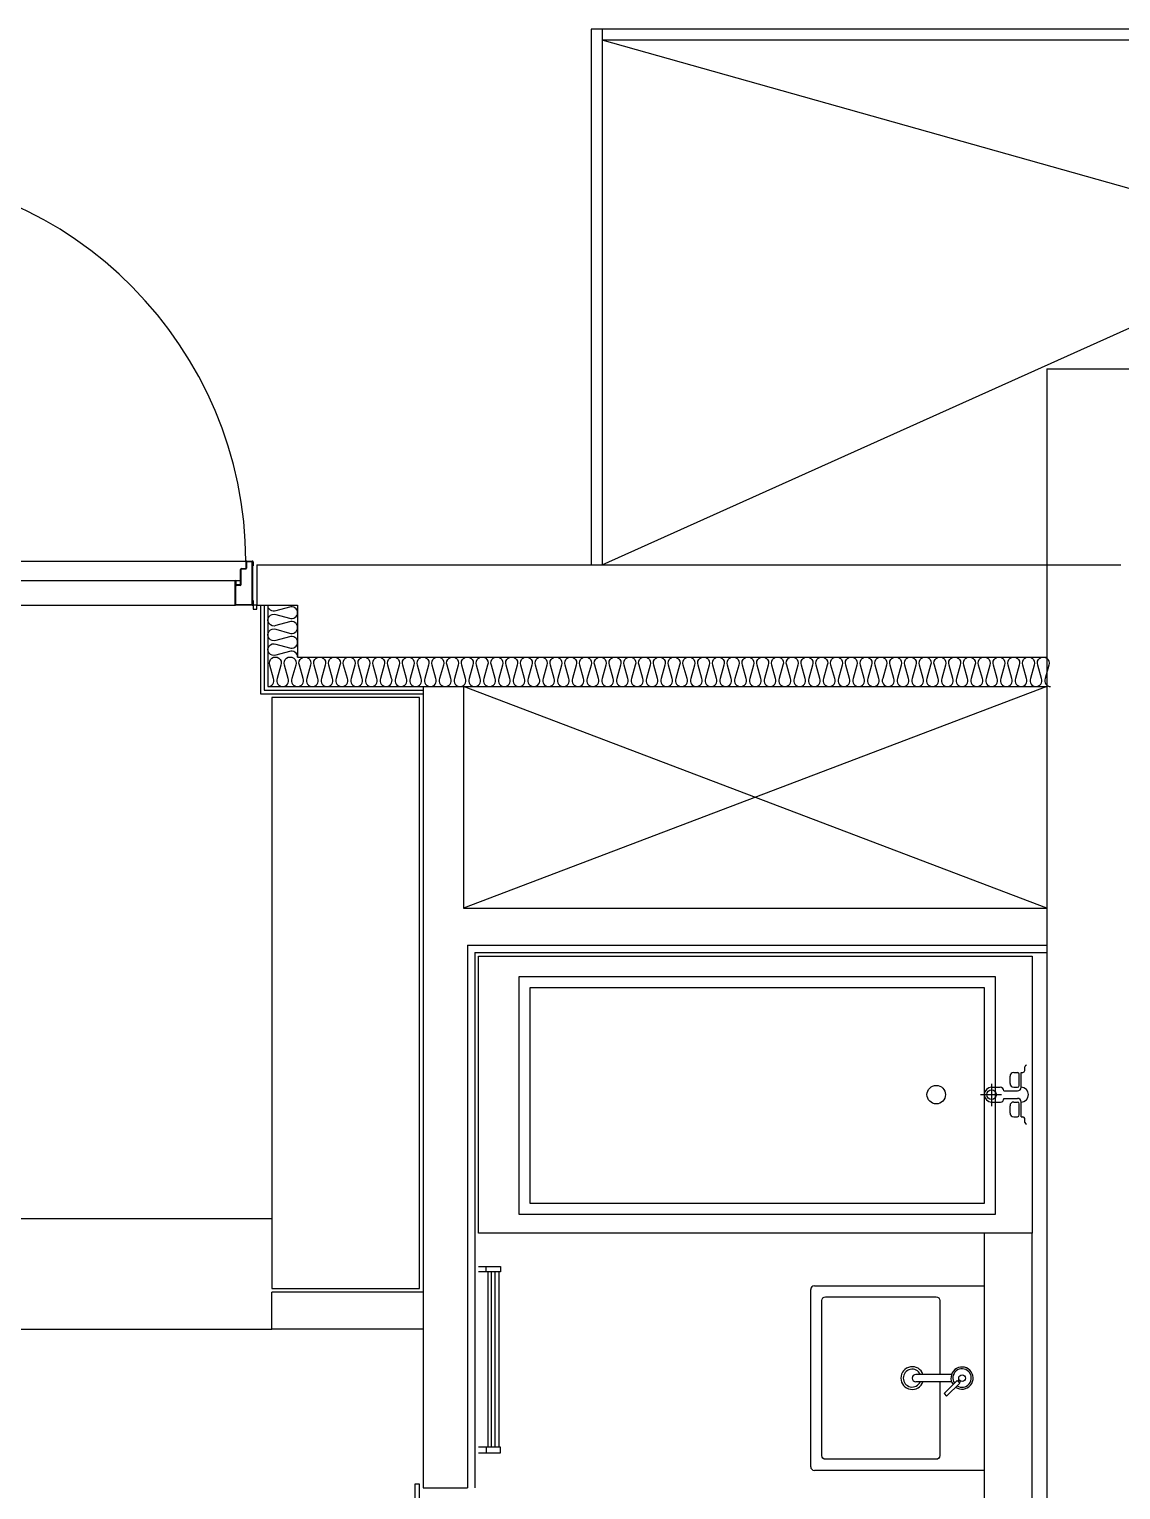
# Model space of a CAD drawing. Header units: millimetres. Extents: x -33000 to 294000, y 0 to 42408.
# Drawn here: x 178349 to 181306, y 15105 to 19060 of the extents above; entities that cross this region are included whole.
import ezdxf

# ---------------------------------------------------------------- set-up
doc = ezdxf.new("R2010")
doc.units = ezdxf.units.MM
doc.header["$LTSCALE"] = 50
doc.layers.add('arch', color=8, linetype='Continuous')

msp = doc.modelspace()

# ---------------------------------------------------------------- linework, layer by layer
at = {"layer": 'arch', "linetype": 'Continuous'}
for p, q in [((179871.2, 19059.6), (179871.2, 17609.6)), ((183096.2, 19059.6), (179871.2, 19059.6)), ((179901.2, 19059.6), (179901.2, 17609.6)), ((183066.2, 19029.6), (179901.2, 19029.6)), ((177796.2, 15839.6), (179006.2, 15839.6)), ((177796.2, 15539.6), (179006.2, 15539.6))]:
    msp.add_line(p, q, dxfattribs=at)
at = {"layer": 'arch'}
for p, q in [((183066.2, 18139.6), (179901.2, 19029.6)), ((179901.2, 17609.6), (183066.2, 19029.6)), ((181106.2, 18139.6), (183446.2, 18139.6)), ((181106.2, 18139.6), (181106.2, 10449.6)), ((177891.4, 17619.6), (178936.2, 17619.6)), ((178936.2, 17617), (178936.2, 17619.6)), ((178936.2, 17617), (178936.2, 17600.6)), ((178937.8, 17617), (178937.8, 17600.6)), ((178938.8, 17619.6), (178953.6, 17619.6)), ((178938.8, 17618), (178953.6, 17618)), ((178954.6, 17617), (178954.6, 17606.6)), ((178954.6, 17606.6), (178956.2, 17606.6)), ((178956.2, 17617), (178956.2, 17606.6)), ((178966.2, 17609.6), (181306.2, 17609.6)), ((177890.2, 17566.6), (178922.2, 17566.6)), ((178907.2, 17500.6), (178907.2, 17565)), ((178908.8, 17502.2), (178908.8, 17565)), ((178910.4, 17556.1), (178910.4, 17565)), ((178922.2, 17556.1), (178922.2, 17597)), ((178923.8, 17556.1), (178923.8, 17597)), ((178924.8, 17599.6), (178935.2, 17599.6)), ((178924.8, 17598), (178935.2, 17598)), ((178921.2, 17555.1), (178911.4, 17555.1)), ((178921.2, 17553.5), (178911.4, 17553.5)), ((177904.2, 17499.6), (178908.2, 17499.6)), ((178953.6, 17499.6), (178908.2, 17499.6)), ((178953.6, 17501.2), (178909.8, 17501.2)), ((178956.2, 17512.6), (178954.6, 17512.6)), ((178954.6, 17512.6), (178954.6, 17502.2)), ((178956.2, 17512.6), (178956.2, 17502.2)), ((178966.2, 17499.6), (179076.2, 17499.6)), ((179076.2, 17359.6), (181106.2, 17359.6)), ((178976.2, 17259.6), (179416.2, 17259.6)), ((178986.2, 17269.6), (179416.2, 17269.6)), ((178996.2, 17279.6), (181106.2, 17279.6)), ((179416.2, 17279.6), (179416.2, 15109.6)), ((179526.2, 17279.6), (179526.2, 16679.6)), ((181106.2, 17279.6), (179526.2, 16679.6)), ((181106.2, 16679.6), (179526.2, 17279.6)), ((179526.2, 16679.6), (181106.2, 16679.6)), ((179536.2, 16579.6), (181106.2, 16579.6)), ((179536.2, 16579.6), (179536.2, 15109.6)), ((179556.2, 16559.6), (181106.2, 16559.6)), ((179556.2, 16559.6), (179556.2, 15109.6)), ((181006.2, 16204.6), (181006.2, 16224.6)), ((181016.2, 16234.6), (181026.2, 16234.6)), ((181031.2, 16199.6), (181031.2, 16229.6)), ((181036.2, 16234.6), (181041.2, 16234.6)), ((181036.2, 16194.6), (181036.2, 16234.6)), ((181046.2, 16239.6), (181046.2, 16249.6)), ((180956.2, 16204.1), (180956.2, 16143.6)), ((180956.2, 16194.6), (180979.3, 16194.6)), ((180989.3, 16184.6), (181026.2, 16184.6)), ((181016.2, 16194.6), (181026.2, 16194.6)), ((180926.2, 16174.6), (180983.5, 16174.6)), ((180956.2, 16154.6), (180980.3, 16154.6)), ((180989.3, 16163.6), (180989.3, 16164.6)), ((180989.3, 16164.6), (181026.2, 16164.6)), ((181006.2, 16124.6), (181006.2, 16144.6)), ((181016.2, 16154.6), (181026.2, 16154.6)), ((181031.2, 16119.6), (181031.2, 16149.6)), ((181036.2, 16114.6), (181036.2, 16154.6)), ((181016.2, 16114.6), (181026.2, 16114.6)), ((181036.2, 16114.6), (181041.2, 16114.6)), ((181046.2, 16099.6), (181046.2, 16109.6)), ((179566.2, 15709.6), (179626.4, 15709.6)), ((179586.8, 15694.6), (179586.8, 15709.6)), ((179626.4, 15709.6), (179626.4, 15694.6)), ((179586.8, 15694.6), (179566.2, 15694.6)), ((179626.4, 15694.6), (179586.8, 15694.6)), ((179591.8, 15694.6), (179591.8, 15219.6)), ((179601.8, 15219.6), (179601.8, 15694.6)), ((179611.4, 15219.6), (179611.4, 15694.6)), ((179621.4, 15694.6), (179621.4, 15219.6)), ((179006.2, 15539.6), (179006.2, 15639.6)), ((179416.2, 15639.6), (179006.2, 15639.6)), ((180466.2, 15167.1), (180466.2, 15647.1)), ((180476.2, 15657.1), (180936.2, 15657.1)), ((180936.2, 15657.1), (180936.2, 15157.1)), ((179416.2, 15539.6), (179006.2, 15539.6)), ((180847.9, 15417.1), (180751.2, 15417.1)), ((180847.9, 15397.1), (180751.2, 15397.1)), ((180868.3, 15402.8), (180864.5, 15399)), ((180871.9, 15399.2), (180868.1, 15395.4)), ((179586.8, 15219.6), (179566.2, 15219.6)), ((179566.2, 15204.6), (179626.4, 15204.6)), ((179626.4, 15219.6), (179586.8, 15219.6)), ((179586.8, 15219.6), (179586.8, 15209.6)), ((179586.8, 15209.6), (179586.8, 15204.6)), ((179626.4, 15204.6), (179626.4, 15219.6)), ((180936.2, 15157.1), (180476.2, 15157.1))]:
    msp.add_line(p, q, dxfattribs=at)
for points in [[(178953.2, 17617.1), (178953.2, 17502.1), (178953.2, 17617.1), (178954.6, 17617.1), (178954.6, 17502.1), (178953.2, 17502.1)], [(178966.2, 17609.6), (178966.2, 17499.6)], [(178976.2, 17499.6), (178976.2, 17259.6)], [(178986.2, 17499.6), (178986.2, 17269.6)], [(178996.2, 17499.6), (178996.2, 17279.6)], [(179076.2, 17499.6), (179076.2, 17359.6)], [(179566.2, 16549.6), (181066.2, 16549.6), (181066.2, 15799.6), (179566.2, 15799.6), (179566.2, 16549.6)], [(180936.2, 14349.6), (181066.2, 14349.6), (181066.2, 15799.6), (180936.2, 15799.6), (180936.2, 14349.6)], [(179416.2, 15109.6), (179536.2, 15109.6)]]:
    msp.add_lwpolyline(points, dxfattribs=at)
for points in [[(178966.2, 17489.6), (178966.2, 17499.6), (178956.2, 17499.6), (178956.2, 17489.6)], [(179006.2, 15649.6), (179406.2, 15649.6), (179406.2, 17249.6), (179006.2, 17249.6)], [(179676.2, 15849.6), (179676.2, 16494.6), (180966.2, 16494.6), (180966.2, 15849.6)], [(179706.2, 15879.6), (179706.2, 16464.6), (180936.2, 16464.6), (180936.2, 15879.6)], [(180827.4, 15365.4), (180834.5, 15358.3), (180869.8, 15393.7), (180862.8, 15400.7)]]:
    msp.add_lwpolyline(points, close=True, dxfattribs=at)
for points in [[(179076.2, 17359.6, 0.524856), (179054.5, 17374.6), (179017.9, 17364.6, -1.449198), (179017.9, 17394.6), (179054.5, 17384.6, 0.524856), (179076.2, 17399.6, 0.524856), (179054.5, 17414.6), (179017.9, 17404.6, -1.449198), (179017.9, 17434.6), (179054.5, 17424.6, 0.524856), (179076.2, 17439.6, 0.524856), (179054.5, 17454.6), (179017.9, 17444.6, -1.449198), (179017.9, 17474.6), (179054.5, 17464.6, 0.524856), (179076.2, 17479.6, 0.524856), (179054.5, 17494.6), (179017.9, 17484.6, -0.524933), (178996.2, 17499.6, -0.524933)], [(178996.2, 17279.6, 0.524856), (179011.2, 17301.3), (179001.2, 17337.9, -1.449198), (179031.2, 17337.9), (179021.2, 17301.3, 0.524856), (179036.2, 17279.6, 0.524856), (179051.2, 17301.3), (179041.2, 17337.9, -1.449198), (179071.2, 17337.9), (179061.2, 17301.3, 0.524856), (179076.2, 17279.6, 0.524856), (179091.2, 17301.3), (179081.2, 17337.9, -1.449198), (179111.2, 17337.9), (179101.2, 17301.3, 0.524856), (179116.2, 17279.6, 0.524856), (179131.2, 17301.3), (179121.2, 17337.9, -1.449198), (179151.2, 17337.9), (179141.2, 17301.3, 0.524856), (179156.2, 17279.6, 0.524856), (179171.2, 17301.3), (179161.2, 17337.9, -1.449198), (179191.2, 17337.9), (179181.2, 17301.3, 0.524856), (179196.2, 17279.6, 0.524856), (179211.2, 17301.3), (179201.2, 17337.9, -1.449198), (179231.2, 17337.9), (179221.2, 17301.3, 0.524856), (179236.2, 17279.6, 0.524856), (179251.2, 17301.3), (179241.2, 17337.9, -1.449198), (179271.2, 17337.9), (179261.2, 17301.3, 0.524856), (179276.2, 17279.6, 0.524856), (179291.2, 17301.3), (179281.2, 17337.9, -1.449198), (179311.2, 17337.9), (179301.2, 17301.3, 0.524856), (179316.2, 17279.6, 0.524856), (179331.2, 17301.3), (179321.2, 17337.9, -1.449198), (179351.2, 17337.9), (179341.2, 17301.3, 0.524856), (179356.2, 17279.6, 0.524856), (179371.2, 17301.3), (179361.2, 17337.9, -1.449198), (179391.2, 17337.9), (179381.2, 17301.3, 0.524856), (179396.2, 17279.6, 0.524856), (179411.2, 17301.3), (179401.2, 17337.9, -1.449198), (179431.2, 17337.9), (179421.2, 17301.3, 0.524856), (179436.2, 17279.6, 0.524856), (179451.2, 17301.3), (179441.2, 17337.9, -1.449198), (179471.2, 17337.9), (179461.2, 17301.3, 0.524856), (179476.2, 17279.6, 0.524856), (179491.2, 17301.3), (179481.2, 17337.9, -1.449198), (179511.2, 17337.9), (179501.2, 17301.3, 0.524856), (179516.2, 17279.6, 0.524856), (179531.2, 17301.3), (179521.2, 17337.9, -1.449198), (179551.2, 17337.9), (179541.2, 17301.3, 0.524856), (179556.2, 17279.6, 0.524856), (179571.2, 17301.3), (179561.2, 17337.9, -1.449198), (179591.2, 17337.9), (179581.2, 17301.3, 0.524856), (179596.2, 17279.6, 0.524856), (179611.2, 17301.3), (179601.2, 17337.9, -1.449198), (179631.2, 17337.9), (179621.2, 17301.3, 0.524856), (179636.2, 17279.6, 0.524856), (179651.2, 17301.3), (179641.2, 17337.9, -1.449198), (179671.2, 17337.9), (179661.2, 17301.3, 0.524856), (179676.2, 17279.6, 0.524856), (179691.2, 17301.3), (179681.2, 17337.9, -1.449198), (179711.2, 17337.9), (179701.2, 17301.3, 0.524856), (179716.2, 17279.6, 0.524856), (179731.2, 17301.3), (179721.2, 17337.9, -1.449198), (179751.2, 17337.9), (179741.2, 17301.3, 0.524856), (179756.2, 17279.6, 0.524856), (179771.2, 17301.3), (179761.2, 17337.9, -1.449198), (179791.2, 17337.9), (179781.2, 17301.3, 0.524856), (179796.2, 17279.6, 0.524856), (179811.2, 17301.3), (179801.2, 17337.9, -1.449198), (179831.2, 17337.9), (179821.2, 17301.3, 0.524856), (179836.2, 17279.6, 0.524856), (179851.2, 17301.3), (179841.2, 17337.9, -1.449198), (179871.2, 17337.9), (179861.2, 17301.3, 0.524856), (179876.2, 17279.6, 0.524856), (179891.2, 17301.3), (179881.2, 17337.9, -1.449198), (179911.2, 17337.9), (179901.2, 17301.3, 0.524856), (179916.2, 17279.6, 0.524856), (179931.2, 17301.3), (179921.2, 17337.9, -1.449198), (179951.2, 17337.9), (179941.2, 17301.3, 0.524856), (179956.2, 17279.6, 0.524856), (179971.2, 17301.3), (179961.2, 17337.9, -1.449198), (179991.2, 17337.9), (179981.2, 17301.3, 0.524856), (179996.2, 17279.6, 0.524856), (180011.2, 17301.3), (180001.2, 17337.9, -1.449198), (180031.2, 17337.9), (180021.2, 17301.3, 0.524856), (180036.2, 17279.6, 0.524856), (180051.2, 17301.3), (180041.2, 17337.9, -1.449198), (180071.2, 17337.9), (180061.2, 17301.3, 0.524856), (180076.2, 17279.6, 0.524856), (180091.2, 17301.3), (180081.2, 17337.9, -1.449198), (180111.2, 17337.9), (180101.2, 17301.3, 0.524856), (180116.2, 17279.6, 0.524856), (180131.2, 17301.3), (180121.2, 17337.9, -1.449198), (180151.2, 17337.9), (180141.2, 17301.3, 0.524856), (180156.2, 17279.6, 0.524856), (180171.2, 17301.3), (180161.2, 17337.9, -1.449198), (180191.2, 17337.9), (180181.2, 17301.3, 0.524856), (180196.2, 17279.6, 0.524856), (180211.2, 17301.3), (180201.2, 17337.9, -1.449198), (180231.2, 17337.9), (180221.2, 17301.3, 0.524856), (180236.2, 17279.6, 0.524856), (180251.2, 17301.3), (180241.2, 17337.9, -1.449198), (180271.2, 17337.9), (180261.2, 17301.3, 0.524856), (180276.2, 17279.6, 0.524856), (180291.2, 17301.3), (180281.2, 17337.9, -1.449198), (180311.2, 17337.9), (180301.2, 17301.3, 0.524856), (180316.2, 17279.6, 0.524856), (180331.2, 17301.3), (180321.2, 17337.9, -1.449198), (180351.2, 17337.9), (180341.2, 17301.3, 0.524856), (180356.2, 17279.6, 0.524856), (180371.2, 17301.3), (180361.2, 17337.9, -1.449198), (180391.2, 17337.9), (180381.2, 17301.3, 0.524856), (180396.2, 17279.6, 0.524856), (180411.2, 17301.3), (180401.2, 17337.9, -1.449198), (180431.2, 17337.9), (180421.2, 17301.3, 0.524856), (180436.2, 17279.6, 0.524856), (180451.2, 17301.3), (180441.2, 17337.9, -1.449198), (180471.2, 17337.9), (180461.2, 17301.3, 0.524856), (180476.2, 17279.6, 0.524856), (180491.2, 17301.3), (180481.2, 17337.9, -1.449198), (180511.2, 17337.9), (180501.2, 17301.3, 0.524856), (180516.2, 17279.6, 0.524856), (180531.2, 17301.3), (180521.2, 17337.9, -1.449198), (180551.2, 17337.9), (180541.2, 17301.3, 0.524856), (180556.2, 17279.6, 0.524856), (180571.2, 17301.3), (180561.2, 17337.9, -1.449198), (180591.2, 17337.9), (180581.2, 17301.3, 0.524856), (180596.2, 17279.6, 0.524856), (180611.2, 17301.3), (180601.2, 17337.9, -1.449198), (180631.2, 17337.9), (180621.2, 17301.3, 0.524856), (180636.2, 17279.6, 0.524856), (180651.2, 17301.3), (180641.2, 17337.9, -1.449198), (180671.2, 17337.9), (180661.2, 17301.3, 0.524856), (180676.2, 17279.6, 0.524856), (180691.2, 17301.3), (180681.2, 17337.9, -1.449198), (180711.2, 17337.9), (180701.2, 17301.3, 0.524856), (180716.2, 17279.6, 0.524856), (180731.2, 17301.3), (180721.2, 17337.9, -1.449198), (180751.2, 17337.9), (180741.2, 17301.3, 0.524856), (180756.2, 17279.6, 0.524856), (180771.2, 17301.3), (180761.2, 17337.9, -1.449198), (180791.2, 17337.9), (180781.2, 17301.3, 0.524856), (180796.2, 17279.6, 0.524856), (180811.2, 17301.3), (180801.2, 17337.9, -1.449198), (180831.2, 17337.9), (180821.2, 17301.3, 0.524856), (180836.2, 17279.6, 0.524856), (180851.2, 17301.3), (180841.2, 17337.9, -1.449198), (180871.2, 17337.9), (180861.2, 17301.3, 0.524856), (180876.2, 17279.6, 0.524856), (180891.2, 17301.3), (180881.2, 17337.9, -1.449198), (180911.2, 17337.9), (180901.2, 17301.3, 0.524856), (180916.2, 17279.6, 0.524856), (180931.2, 17301.3), (180921.2, 17337.9, -1.449198), (180951.2, 17337.9), (180941.2, 17301.3, 0.524856), (180956.2, 17279.6, 0.524856), (180971.2, 17301.3), (180961.2, 17337.9, -1.449198), (180991.2, 17337.9), (180981.2, 17301.3, 0.524856), (180996.2, 17279.6, 0.524856), (181011.2, 17301.3), (181001.2, 17337.9, -1.449198), (181031.2, 17337.9), (181021.2, 17301.3, 0.524856), (181036.2, 17279.6, 0.524856), (181051.2, 17301.3), (181041.2, 17337.9, -1.449198), (181071.2, 17337.9), (181061.2, 17301.3, 0.524856), (181076.2, 17279.6, 0.524856), (181091.2, 17301.3), (181081.2, 17337.9, -1.449198), (181111.2, 17337.9), (181101.2, 17301.3, 0.524856), (181116.2, 17279.6)], [(180816.2, 15397.1), (180816.2, 15197.1, -0.414214), (180806.2, 15187.1), (180506.2, 15187.1, -0.414214), (180496.2, 15197.1), (180496.2, 15617.1, -0.414214), (180506.2, 15627.1), (180806.2, 15627.1, -0.414214), (180816.2, 15617.1), (180816.2, 15417.1)]]:
    msp.add_lwpolyline(points, format="xyb", dxfattribs=at)
at = {"layer": 'arch', "linetype": 'Continuous'}
msp.add_lwpolyline([(179394.2, 15119.6), (179394.2, 15059.6), (179406.2, 15059.6), (179406.2, 15119.6)], close=True, dxfattribs=at)
at = {"layer": 'arch'}
for centre, radius in [((180806.2, 16174.6), 25), ((180956.2, 16174.6), 12.9), ((180876.2, 15407.1), 9)]:
    msp.add_circle(centre, radius, dxfattribs=at)
for centre, radius, start, end in [((177873.9, 17614.2), 1062.4, 0.2918, 89.0539), ((178935.2, 17600.6), 2.6, 270, 0), ((178935.2, 17600.6), 1, 270, 0), ((178938.8, 17617), 2.6, 90, 180), ((178938.8, 17617), 1, 90, 180), ((178953.6, 17617), 2.6, 0, 90), ((178953.6, 17617), 1, 0, 90), ((178908.8, 17565), 1.6, 0, 180), ((178924.8, 17597), 2.6, 90, 180), ((178924.8, 17597), 1, 90, 180), ((178911.4, 17556.1), 2.6, 180, 270), ((178911.4, 17556.1), 1, 180, 270), ((178921.2, 17556.1), 1, 270, 0), ((178921.2, 17556.1), 2.6, 270, 0), ((178908.2, 17500.6), 1, 180, 270), ((178909.8, 17502.2), 1, 180, 270), ((178953.6, 17502.2), 1, 270, 0), ((178953.6, 17502.2), 2.6, 270, 0), ((181016.2, 16224.6), 10, 90, 180), ((181026.2, 16229.6), 5, 0, 90), ((181041.2, 16239.6), 5, 270, 0), ((181051.2, 16249.6), 5, 90, 180), ((180956.2, 16174.6), 20, 90, 180), ((180979.3, 16184.6), 10, 0, 90), ((181016.2, 16204.6), 10, 180, 270), ((181026.2, 16199.6), 5, 270, 0), ((181026.2, 16194.6), 10, 270, 0), ((181036.2, 16174.6), 20, 270, 90), ((180956.2, 16174.6), 20, 180, 270), ((180980.3, 16163.6), 9, 270, 0), ((181016.2, 16144.6), 10, 90, 180), ((181026.2, 16154.6), 10, 0, 90), ((181026.2, 16149.6), 5, 0, 90), ((181016.2, 16124.6), 10, 180, 270), ((181026.2, 16119.6), 5, 270, 0), ((181041.2, 16109.6), 5, 0, 90), ((181051.2, 16099.6), 5, 180, 270), ((180476.2, 15647.1), 10, 90, 180), ((180741.2, 15407.1), 30.8, 18.9246, 341.0754), ((180741.2, 15407.1), 24.2, 24.3716, 335.6284), ((180876.2, 15407.1), 30, 234.5941, 215.4059), ((180876.2, 15407.1), 25, 236.537, 213.463), ((180751.2, 15407.1), 10, 90, 270), ((180476.2, 15167.1), 10, 180, 270)]:
    msp.add_arc(centre, radius, start, end, dxfattribs=at)

doc.saveas('drawing.dxf')
